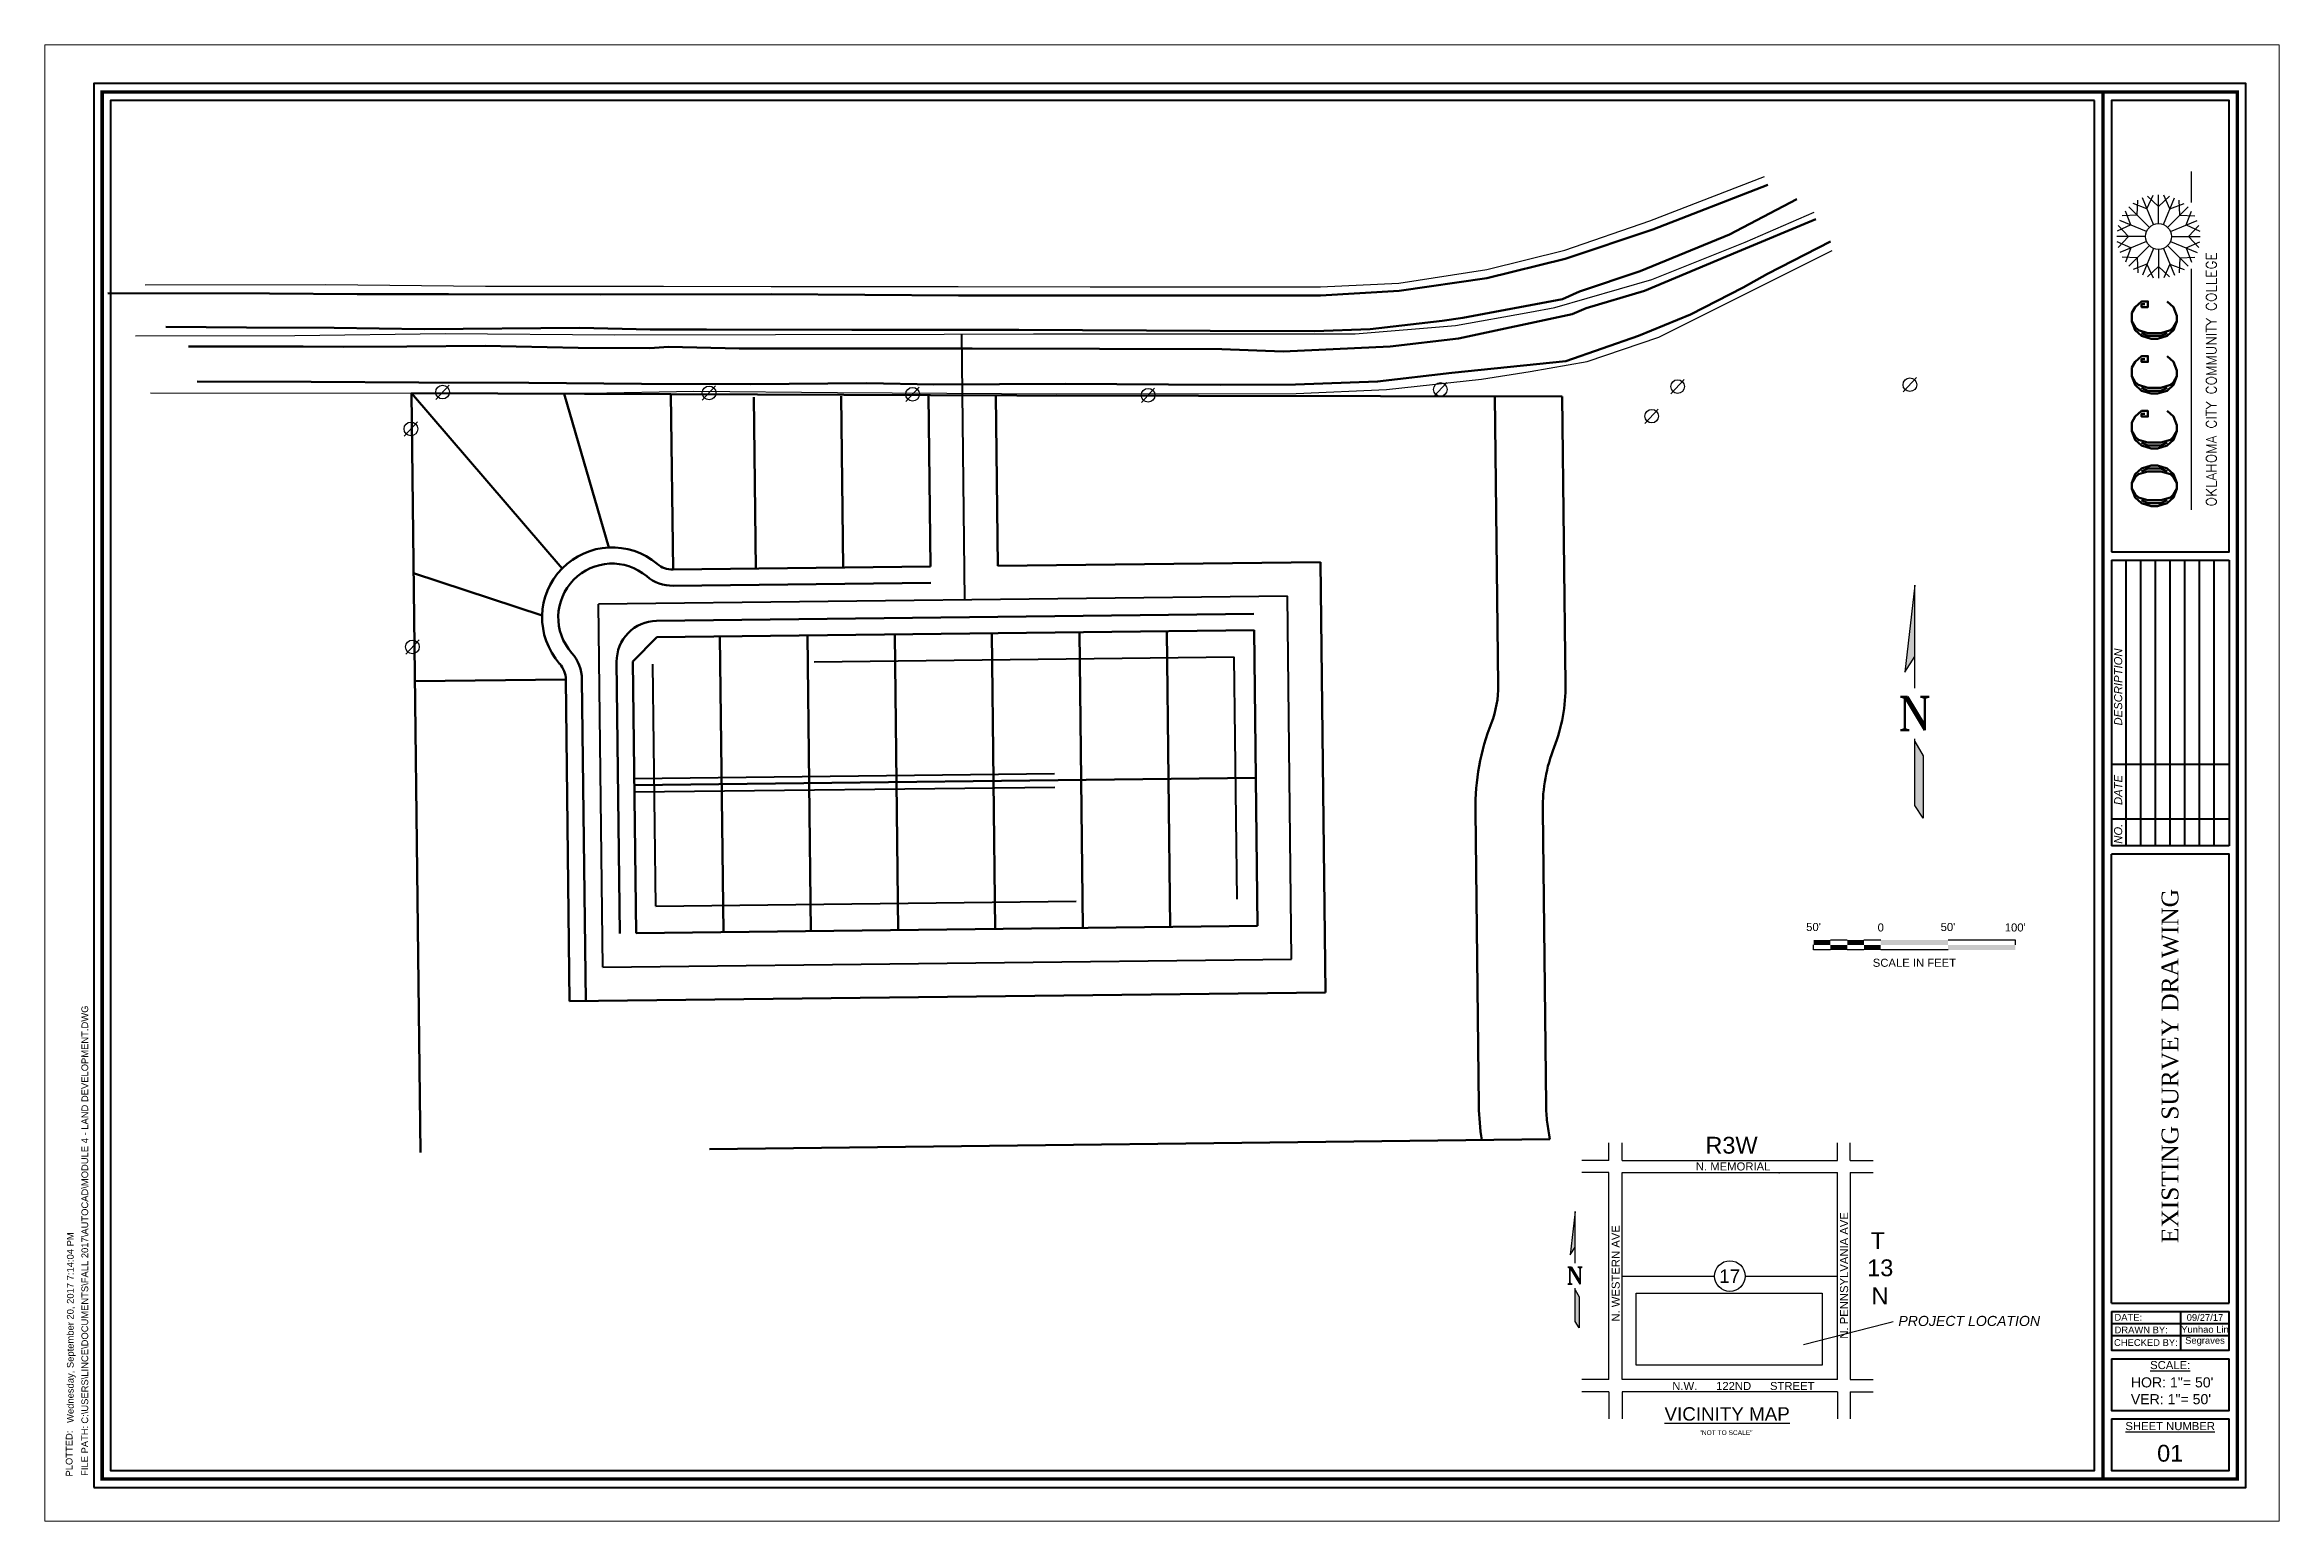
# Paper-space layout 'Layout C' of a CAD drawing. Extents: x -2.2 to 31, y -0.2 to 21.7.
# The model-space entities are those that its viewports show. They can reach past a viewport. Long polylines and large blocks are cut down to what shows.
import ezdxf
from ezdxf.enums import TextEntityAlignment as Align

# ---------------------------------------------------------------- set-up
doc = ezdxf.new("R2010")
doc.units = 0
doc.header["$MEASUREMENT"] = 0
for name, pattern in [('BORDER2', [0.875, 0.25, -0.125, 0.25, -0.125, 0, -0.125]), ('CENTER2', [1.125, 0.75, -0.125, 0.125, -0.125]), ('HIDDEN2', [0.1875, 0.125, -0.0625])]:
    doc.linetypes.add(name, pattern=pattern)
for name, color, linetype, lineweight in [('BOUNDARY', 5, 'BORDER2', 90), ('BUILDINGLINE', 5, 'HIDDEN2', 40), ('EASEMENT', 3, 'HIDDEN2', 40), ('LOTLINES', 131, 'Continuous', 60), ('ROW', 6, 'Continuous', 80), ('X-PP', 4, 'Continuous', 30), ('X-ROAD-CL', 2, 'CENTER2', 40), ('X-SIDEWALK', 10, 'Continuous', 30), ('X-STREET', 200, 'Continuous', 60), ('X-STREET-CL', 100, 'CENTER2', 30), ('Z-TB-BORDER', 6, 'Continuous', 70), ('Z-TB-BORDER2', 3, 'Continuous', 40)]:
    doc.layers.add(name, color=color, linetype=linetype, lineweight=lineweight)
for name, color, linetype in [('SIGN', 5, 'Continuous'), ('Z-TB-LOGO', 1, 'Continuous'), ('Z-TB-TEXT', 2, 'Continuous')]:
    doc.layers.add(name, color=color, linetype=linetype)
doc.styles.add('Arial', font='arial.ttf')
doc.styles.add('EXISTING', font='ariali.ttf')
doc.styles.add('ROMANT', font='romant__.ttf')
doc.styles.get("Standard").update_dxf_attribs({"font": 'arial.ttf'})
doc.styles.add('Timse New Roman', font='times.ttf')
doc.dimstyles.new('OKC-STD', dxfattribs={"dimtxt": 0.12, "dimasz": 0.1, "dimexe": 0.06, "dimexo": 0.0625, "dimgap": 0.06, "dimtad": 1, "dimdec": 1, "dimzin": 0, "dimdsep": 46, "dimtxsty": 'EXISTING', "dimcen": 0, "dimclrt": 256, "dimazin": 0, "dimtfac": 1, "dimtdec": 1, "dimtofl": 0, "dimtmove": 1, "dimatfit": 3, "dimfxl": 1, "dimtolj": 1, "dimtzin": 0, "dimarcsym": 0})

# ---------------------------------------------------------------- blocks, each defined once
blk = doc.blocks.new('*U4')
for p, q in [((-1.25, 0), (-1, 0)), ((-0.75, 0), (-0.5, 0)), ((0.5, 0), (1.5, 0)), ((1.5, 0), (1.5, -0.075)), ((-1.5, -0.15), (-1.5, -0.075)), ((-1.25, -0.15), (-1.5, -0.15)), ((-0.75, -0.15), (-1, -0.15)), ((0.5, -0.15), (-0.5, -0.15))]:
    blk.add_line(p, q)
for points in [[(-1.5, 0), (-1.5, -0.075), (-1.25, 0), (-1.25, -0.075)], [(-1, 0), (-1, -0.075), (-0.75, 0), (-0.75, -0.075)], [(-0.5, 0), (-0.5, -0.075), (0.5, 0), (0.5, -0.075)], [(-1.25, -0.075), (-1.25, -0.15), (-1, -0.075), (-1, -0.15)], [(-0.75, -0.075), (-0.75, -0.15), (-0.5, -0.075), (-0.5, -0.15)], [(0.5, -0.075), (0.5, -0.15), (1.5, -0.075), (1.5, -0.15)]]:
    blk.add_solid(points)
at = {"style": 'Arial'}
for s, p in [("50'", (-1.501, 0.096)), ('0', (-0.501, 0.089)), ("50'", (0.499, 0.096)), ("100'", (1.499, 0.089))]:
    blk.add_text(s, height=0.12, dxfattribs=at).set_placement(p, align=Align.BOTTOM_CENTER)
blk.add_text('SCALE IN FEET', height=0.12, dxfattribs=at).set_placement((0, -0.4), align=Align.CENTER)
blk = doc.blocks.new('NARROW')
h = blk.add_hatch(color=256)
h.dxf.hatch_style = 1
h.paths.add_polyline_path([(-2.92, 29.27), (-1.15, 32.05), (-1.15, 44.79)])
h.paths.add_polyline_path([(-1.15, 5.48), (0.37, 3.2), (0.37, 14.34), (-1.15, 16.87)])
for p, q in [((-1.15, 44.79), (-2.92, 29.27)), ((-1.15, 26.39), (-1.15, 44.79)), ((-2.92, 29.27), (-1.15, 32.05)), ((-1.15, 5.48), (-1.15, 17.39)), ((-1.15, 16.87), (0.37, 14.34)), ((0.37, 14.34), (0.37, 3.2)), ((0.37, 3.2), (-1.15, 5.48))]:
    blk.add_line(p, q)
at = {"style": 'ROMANT'}
blk.add_text('N', height=6, dxfattribs=at).set_placement((-1.15, 18.89), align=Align.CENTER)
blk = doc.blocks.new('PP')
blk.add_line((19.5, 21), (-20, -21.7))
blk.add_circle((0, 0), 20.3)
blk = doc.blocks.new('SECLOC')
h = blk.add_hatch(color=256)
h.dxf.hatch_style = 1
h.paths.add_polyline_path([(-28.51, 3.77), (-27.63, 5.17), (-27.63, 11.53)])
h.paths.add_polyline_path([(-27.63, -8.12), (-26.87, -9.26), (-26.87, -3.69), (-27.63, -2.43)])
for p, q in [((-21.59, 20.64), (-26.42, 20.64)), ((-21.59, 20.64), (-21.59, 23.75)), ((-19.22, 20.64), (-19.22, 23.75)), ((-19.22, 20.64), (19.22, 20.64)), ((19.22, 20.64), (19.22, 23.75)), ((21.48, 20.64), (21.48, 23.75)), ((21.48, 20.64), (25.56, 20.64)), ((-21.59, 18.47), (-26.42, 18.47)), ((-21.59, -18.47), (-21.59, 18.47)), ((-19.22, -18.47), (-19.22, 18.47)), ((-19.22, 18.47), (19.22, 18.47)), ((19.22, -18.47), (19.22, 18.47)), ((21.48, 18.47), (21.48, -18.47)), ((21.48, 18.47), (25.56, 18.47)), ((-27.63, 11.53), (-28.51, 3.77)), ((-27.63, 2.33), (-27.63, 11.53)), ((-28.51, 3.77), (-27.63, 5.17)), ((-19.22, 0), (-2.73, 0)), ((2.73, 0), (19.22, 0)), ((-27.63, -8.12), (-27.63, -2.17)), ((-27.63, -2.43), (-26.87, -3.69)), ((-26.87, -3.69), (-26.87, -9.26)), ((-26.87, -9.26), (-27.63, -8.12)), ((-21.59, -18.47), (-26.42, -18.47)), ((19.22, -18.47), (-19.22, -18.47)), ((21.48, -18.47), (25.56, -18.47)), ((-21.59, -20.63), (-26.42, -20.63)), ((-21.59, -20.63), (-21.59, -25.46)), ((19.22, -20.63), (-19.22, -20.63)), ((-19.22, -20.63), (-19.22, -25.46)), ((19.22, -20.63), (19.22, -25.46)), ((21.48, -20.63), (25.56, -20.63)), ((21.48, -20.63), (21.48, -25.46))]:
    blk.add_line(p, q)
blk.add_lwpolyline([(-16.72, -3.06), (16.48, -3.06), (16.48, -15.87), (-16.72, -15.87)], close=True)
blk.add_circle((0, 0), 2.73)
blk.add_point((8.82, 18.4))
at = {"style": 'Arial'}
for s, p in [('R3W', (-4.37, 21.85)), ('T', (25.12, 4.82)), ('13', (24.5, -0.02)), ('N', (25.28, -5.02))]:
    blk.add_text(s, height=3, dxfattribs=at).set_placement(p)
for s, height, p in [('N. MEMORIAL', 1.44, (0.58, 19.57)), ('17', 2.4, (-0.04, -0.01)), ('N.W.      122ND      STREET', 1.44, (2.4, -19.61)), ('%%UVICINITY MAP', 2.4, (-0.49, -24.59)), ('"NOT TO SCALE"', 0.84, (-0.69, -27.93))]:
    blk.add_text(s, height=height, dxfattribs=at).set_placement(p, align=Align.MIDDLE)
for s, p in [('N. WESTERN AVE', (-20.38, 0.48)), ('N. PENNSYLVANIA AVE', (20.37, 0.12))]:
    blk.add_text(s, height=1.44, rotation=90, dxfattribs=at).set_placement(p, align=Align.MIDDLE_CENTER)
at = {"style": 'ROMANT'}
blk.add_text('N', height=3, dxfattribs=at).set_placement((-27.63, -1.42), align=Align.CENTER)
at = {"annotation_type": 0, "has_hookline": 1, "hookline_direction": 0, "text_width": 25.27}
blk.add_leader([(13.15, -12.19), (30.08, -7.87)], dimstyle='OKC-STD', override={"dimgap": 0.06, "dimtad": 0}, dxfattribs=at)
at = {"insert": (30.06, -7.1), "char_height": 1.8, "attachment_point": 1, "style": 'EXISTING', "bg_fill": 2}
blk.add_mtext('PROJECT LOCATION', dxfattribs=at)

msp = doc.modelspace()

# ---------------------------------------------------------------- linework, layer by layer
at = {"layer": 'BOUNDARY'}
for p, q in [((0, 0), (-6.8, 564.4)), ((-6.8, 564.4), (443.3, 562.7)), ((443.3, 562.7), (848.7, 562.1)), ((848.7, 562.1), (851.2, 347.9)), ((834.3, 254.6), (836.8, 35.2)), ((839.7, 9.9), (0, 0))]:
    msp.add_line(p, q, dxfattribs=at)
for centre, start, end in [((726.2, 346.4), 338.81, 0.6689), ((959.3, 256.1), 158.81, 180.6689), ((961.8, 36.7), 180.6683, 192.3678)]:
    msp.add_arc(centre, 125, start, end, dxfattribs=at)
at = {"layer": 'BUILDINGLINE'}
for p, q in [((605, 368.2), (172.8, 363.1)), ((607.1, 188.2), (605, 368.2)), ((174.9, 183.2), (172.8, 363.1)), ((174.9, 183.2), (607.1, 188.2))]:
    msp.add_line(p, q, dxfattribs=at)
at = {"layer": 'EASEMENT'}
for p, q in [((158.8, 278), (621, 283.4)), ((159, 268), (621.1, 273.4))]:
    msp.add_line(p, q, dxfattribs=at)
at = {"layer": 'LOTLINES'}
for p, q in [((105.2, 434.1), (-6.8, 564.4)), ((139.9, 449.7), (106.7, 564)), ((186.2, 563.7), (187.7, 433.3)), ((247.7, 561.5), (249.2, 434)), ((312.7, 562.2), (314.2, 434.8)), ((90.5, 399.1), (-5.2, 430.8)), ((225.2, 163.7), (222.6, 383.7)), ((290.2, 164.5), (287.6, 384.5)), ((355.2, 165.3), (352.6, 385.2)), ((427.3, 166.1), (424.8, 386.1)), ((492.3, 166.9), (489.8, 386.8)), ((557.3, 167.6), (554.8, 387.6)), ((108, 351.7), (-4.2, 350.3)), ((158.9, 273), (621, 278.4))]:
    msp.add_line(p, q, dxfattribs=at)
at = {"layer": 'ROW'}
for p, q in [((377.7, 563), (379.2, 435.6)), ((427.7, 562.8), (429.2, 436.1)), ((798.7, 562.2), (801.2, 347.3)), ((379.2, 435.6), (187.7, 433.3)), ((669.2, 438.9), (429.2, 436.1)), ((672.9, 119), (669.2, 438.9)), ((175.6, 383.2), (157.8, 365)), ((619.8, 388.4), (175.6, 383.2)), ((622.3, 168.4), (619.8, 388.4)), ((110.8, 112.4), (108, 351.7)), ((160.2, 163), (157.8, 365)), ((784.3, 254), (786.8, 34.6)), ((160.2, 163), (622.3, 168.4)), ((110.8, 112.4), (672.9, 119))]:
    msp.add_line(p, q, dxfattribs=at)
for centre, radius, start, end in [((142.4, 397.8), 52, 49.8819, 221.4559), ((187.5, 451.3), 18, 229.8819, 270.6689), ((90, 351.4), 18, 0.6689, 41.4559), ((726.2, 346.4), 75, 338.81, 0.6689), ((959.3, 256.1), 175, 158.81, 180.6689), ((961.8, 36.7), 175, 180.6683, 188.9985)]:
    msp.add_arc(centre, radius, start, end, dxfattribs=at)
at = {"layer": 'X-ROAD-CL'}
for p, q in [((402.1, 608.4), (404.5, 410.8)), ((644.5, 413.7), (132.3, 407.7)), ((135.5, 137.7), (132.3, 407.7)), ((647.6, 143.7), (644.5, 413.7)), ((135.5, 137.7), (647.6, 143.7))]:
    msp.add_line(p, q, dxfattribs=at)
at = {"layer": 'X-SIDEWALK'}
for points, elevation in [([(-204.8, 645), (-70.4, 645.3), (48.4, 644.1), (180.6, 644), (260.7, 643.7), (399.7, 643.8), (497.9, 643.5), (669.1, 643.6), (727.3, 646.4), (792.7, 656.5), (850.8, 670.7), (914, 692.5), (999.1, 725.7)], 1151), ([(-200.8, 564.7), (125.5, 564.6), (203.1, 566), (309.9, 565.1), (472.6, 564.1), (650.9, 564.2), (718.1, 567.2), (788.9, 575), (825, 580.6), (867.4, 588), (920.6, 606.2), (1049.6, 670.5)], 1155.4)]:
    msp.add_lwpolyline(points, dxfattribs=dict(at, elevation=elevation))
at = {"layer": 'X-STREET'}
for p, q in [((379.3, 423.6), (187.9, 421.3)), ((619.6, 400.4), (175.5, 395.2)), ((122.8, 112.5), (120, 351.8)), ((148.2, 162.8), (145.8, 364.8))]:
    msp.add_line(p, q, dxfattribs=at)
for points, elevation in [([(-232.5, 638.9), (-112.2, 638.7), (-47.2, 638.2), (20.8, 638.1), (133.7, 637.9), (260.6, 638.2), (400, 637.2), (498.1, 637.2), (589.8, 637.1), (669.2, 637), (727.5, 640.6), (792.8, 650.1), (851.1, 664.3), (916.1, 686.2), (1001.7, 719.4)], 1152), ([(-189.4, 613.7), (-129.4, 613.2), (-64.1, 613), (2.8, 612.1), (118.4, 613.1), (170.6, 611.9), (212.6, 611.8), (320.6, 611.7), (444.9, 611.5), (587.1, 610.8), (664.6, 610.6), (705.9, 612.2), (759.5, 618.2), (775, 620.5), (848.9, 634.4), (861.7, 640), (906.7, 655.2), (973.1, 682.4), (1023.2, 708.8)], 1151.3), ([(-172.5, 599.3), (-87.2, 599.1), (-57.4, 598.9), (-10.2, 599.2), (48, 599.7), (117.2, 598.3), (170.5, 597.9), (184.3, 598.9), (236.8, 597.8), (327.4, 597.6), (410.2, 597.6), (504.9, 597.4), (595.7, 597.3), (641.3, 595.6), (720.8, 599.2), (771.7, 605.2), (856.3, 623.2), (866.5, 627.6), (910, 640.7), (979.2, 669.5), (1037.4, 693.9)], 1151.7), ([(-166.1, 573.2), (-81.2, 572.9), (-1.3, 572.4), (80.5, 572.1), (164.3, 571.5), (245.1, 571.2), (331.7, 571.9), (381.5, 571), (479.2, 571.4), (594.6, 570.7), (650.5, 570.9), (711.5, 573.1), (766.7, 579.5), (851.5, 588.4), (905.4, 607.2), (944.2, 623), (983.3, 643.1), (1001.4, 653.1), (1048.2, 677.2)], 1151.9)]:
    msp.add_lwpolyline(points, dxfattribs=dict(at, elevation=elevation))
for centre, radius, start, end in [((142.4, 397.8), 40, 49.8819, 221.4559), ((187.5, 451.3), 30, 229.8819, 270.6689), ((175.8, 365.2), 30, 90.6689, 180.6689), ((90, 351.4), 30, 0.6689, 41.4559)]:
    msp.add_arc(centre, radius, start, end, dxfattribs=at)
at = {"layer": 'X-STREET-CL', "elevation": 1150.5}
msp.add_lwpolyline([(-211.9, 607.2), (-93.4, 607.4), (18.3, 608.8), (144.5, 607.9), (263.9, 608.2), (389.4, 608.4), (455.8, 608.5), (583.7, 608.5), (670.6, 608.5), (694.8, 608.5), (769.5, 614.7), (824.6, 624.8), (843.2, 628.2), (915.3, 649), (984.8, 676.8), (1036.2, 699.1)], dxfattribs=at)

# ---------------------------------------------------------------- block references
at = {"layer": 'X-PP', "xscale": 0.25, "yscale": 0.25, "zscale": 0.25}
for p in [(16.4, 565.3, 1154), (214.5, 564.7, 1156), (365.8, 563.7, 1158), (540.9, 563, 1160.2), (758.2, 567.3, 1164), (934.6, 569.4, 1166), (1107.3, 570.8, 1166), (915.3, 547.4, 1166), (-7.2, 537.9, 1154), (-6, 375.9, 1156)]:
    msp.add_blockref('PP', p, dxfattribs=at)

psp = doc.layouts.new('Layout C')

# ---------------------------------------------------------------- linework, layer by layer
at = {"layer": 'Z-TB-BORDER', "const_width": 0.05}
psp.add_lwpolyline([(-1.373, 0.385), (30.377, 0.385), (30.377, 21.01), (-1.373, 21.01)], close=True, dxfattribs=at)
psp.add_lwpolyline([(28.377, 0.385), (28.377, 21.01)], dxfattribs=at)
at = {"layer": 'Z-TB-BORDER2'}
for p, q in [((28.502, 14.046), (30.252, 14.046)), ((28.502, 14.046), (28.502, 9.8)), ((28.72, 9.8), (28.72, 14.046)), ((28.939, 9.8), (28.939, 14.046)), ((29.158, 9.8), (29.158, 14.046)), ((29.377, 9.8), (29.377, 14.046)), ((29.595, 9.8), (29.595, 14.046)), ((29.814, 9.8), (29.814, 14.046)), ((30.033, 9.8), (30.033, 14.046)), ((30.252, 14.046), (30.252, 9.8)), ((30.252, 11.009), (28.502, 11.009)), ((30.252, 10.199), (28.502, 10.199)), ((30.252, 9.8), (28.502, 9.8)), ((28.502, 3.001), (28.502, 9.675)), ((28.502, 3.001), (30.252, 3.001)), ((28.502, 2.876), (30.252, 2.876)), ((28.502, 2.698), (30.252, 2.698)), ((29.537, 2.3), (29.537, 2.876)), ((28.502, 2.521), (30.252, 2.521)), ((28.502, 2.175), (30.252, 2.175)), ((28.502, 1.28), (30.252, 1.28)), ((28.502, 0.51), (30.252, 0.51)), ((30.252, 0.51), (30.252, 0.519))]:
    psp.add_line(p, q, dxfattribs=at)
for points in [[(-1.498, 0.26), (30.502, 0.26), (30.502, 21.135), (-1.498, 21.135)], [(28.252, 20.885), (-1.248, 20.885), (-1.248, 0.51), (28.252, 0.51), (28.252, 20.885)]]:
    psp.add_lwpolyline(points, close=True, dxfattribs=at)
for points in [[(28.502, 14.171), (30.252, 14.171), (30.252, 20.885), (28.502, 20.885), (28.502, 14.171)], [(30.252, 3.001), (30.252, 9.675), (28.502, 9.675)], [(28.502, 2.876), (28.502, 2.3), (30.252, 2.3), (30.252, 2.876)], [(28.502, 2.175), (28.502, 1.405), (30.252, 1.405), (30.252, 2.175)], [(28.502, 1.28), (28.502, 0.51), (30.252, 0.51), (30.252, 1.28)]]:
    psp.add_lwpolyline(points, dxfattribs=at)
at = {"layer": 'Z-TB-LOGO'}
for p, q in [((29.695, 19.366), (29.695, 19.827)), ((29.067, 18.997), (28.764, 19.3)), ((29.032, 19.273), (28.824, 19.352)), ((28.888, 19.176), (28.895, 19.4)), ((29.13, 19.038), (28.966, 19.434)), ((29.032, 19.273), (29.124, 19.477)), ((29.203, 19.307), (29.041, 19.46)), ((29.203, 19.053), (29.203, 19.482)), ((29.203, 19.307), (29.366, 19.46)), ((29.277, 19.038), (29.441, 19.434)), ((29.374, 19.273), (29.282, 19.477)), ((29.339, 18.997), (29.642, 19.3)), ((29.374, 19.273), (29.583, 19.352)), ((29.519, 19.176), (29.512, 19.4)), ((28.791, 19.032), (28.587, 18.94)), ((28.757, 18.861), (28.604, 19.023)), ((29.026, 18.934), (28.63, 19.098)), ((28.888, 19.176), (28.665, 19.17)), ((28.791, 19.032), (28.712, 19.24)), ((29.381, 18.934), (29.777, 19.098)), ((29.519, 19.176), (29.742, 19.17)), ((29.616, 19.032), (29.695, 19.24)), ((29.616, 19.032), (29.819, 18.94)), ((29.65, 18.861), (29.802, 19.023)), ((29.011, 18.861), (28.582, 18.861)), ((28.791, 18.69), (28.587, 18.782)), ((28.757, 18.861), (28.604, 18.698)), ((29.026, 18.787), (28.63, 18.623)), ((28.791, 18.69), (28.712, 18.481)), ((29.067, 18.725), (28.764, 18.422)), ((29.13, 18.683), (28.966, 18.287)), ((29.203, 18.669), (29.203, 18.24)), ((29.277, 18.683), (29.441, 18.287)), ((29.339, 18.725), (29.642, 18.422)), ((29.381, 18.787), (29.777, 18.623)), ((29.396, 18.861), (29.824, 18.861)), ((29.616, 18.69), (29.819, 18.782)), ((29.616, 18.69), (29.695, 18.481)), ((29.65, 18.861), (29.802, 18.698)), ((28.888, 18.545), (28.665, 18.552)), ((29.032, 18.449), (28.824, 18.369)), ((28.888, 18.545), (28.895, 18.322)), ((29.032, 18.449), (29.124, 18.245)), ((29.203, 18.415), (29.041, 18.262)), ((29.203, 18.415), (29.366, 18.262)), ((29.374, 18.449), (29.282, 18.245)), ((29.374, 18.449), (29.583, 18.369)), ((29.519, 18.545), (29.512, 18.322)), ((29.519, 18.545), (29.742, 18.552)), ((29.695, 14.797), (29.695, 18.382))]:
    psp.add_line(p, q, dxfattribs=at)
psp.add_circle((29.203, 18.861), 0.192, dxfattribs=at)

# ---------------------------------------------------------------- block references
at = {"layer": 'SIGN', "xscale": 0.08333333333333333, "yscale": 0.08333333333333333, "zscale": 0.08333333333333333}
psp.add_blockref('NARROW', (25.675, 9.944), dxfattribs=at)
at = {"layer": 'SIGN'}
psp.add_blockref('*U4', (25.574, 8.402), dxfattribs=at)

# ---------------------------------------------------------------- texts
at = {"layer": 'Z-TB-LOGO', "attachment_point": 1, "rotation": 90, "style": 'ROMANT'}
for s, width, heights, insert, char_height in [('OKLAHOMA CITY COMMUNITY COLLEGE', 8.30442, [0.459], (29.914, 14.846), 0.15), ('occc', 5.25578, [2.997], (28.475, 14.725), 1)]:
    psp.add_mtext_dynamic_manual_height_columns(s, width=width, gutter_width=0, heights=heights, dxfattribs=dict(at, insert=insert, char_height=char_height))
at = {"layer": 'Z-TB-TEXT', "rotation": 90}
for s, insert, char_height, width, attachment_point, style in [('{\\fArial|b0|i1|c0|p34;DESCRIPTION}', (28.543, 11.59), 0.12, 1.75, 1, 'Arial'), ('{\\fArial|b0|i1|c0|p34;DATE}', (28.543, 10.408), 0.12, 1.75, 1, 'Arial'), ('{\\fArial|b0|i1|c0|p34;NO.}', (28.543, 9.832), 0.12, 1.75, 1, 'Arial'), ('EXISTING SURVEY DRAWING', (29.377, 6.526), 0.25, 6.7994, 5, 'Timse New Roman'), ('\\pxqc;PLOTTED:', (-1.914, -0.048), 0.1, 1.625, 1, 'Arial'), ('\\pxqc;FILE PATH:', (-1.682, -0.133), 0.1, 1.875, 1, 'Arial')]:
    psp.add_mtext(s, dxfattribs=dict(at, insert=insert, char_height=char_height, width=width, attachment_point=attachment_point, style=style))
at = {"layer": 'Z-TB-TEXT', "char_height": 0.1, "attachment_point": 1, "rotation": 90}
for s, insert in [('C:\\\\USERS\\\\LINCE\\\\DOCUMENTS\\\\FALL 2017\\\\AUTOCAD\\\\MODULE 4 - LAND DEVELOPMENT.DWG', (-1.681, 1.209)), ('Wednesday, September 20, 2017 7:14:04 PM', (-1.897, 1.22))]:
    psp.add_mtext(s, dxfattribs=dict(at, insert=insert))
at = {"layer": 'Z-TB-TEXT', "style": 'Arial'}
for s, insert, char_height, width, attachment_point in [('\\pxqc;DATE:', (28.532, 2.84), 0.1, 0.44371, 1), ('Yunhao Lin', (29.894, 2.609), 0.1, 0.8648, 5), ('\\pxqc;09/27/17', (29.894, 2.787), 0.1, 0.44371, 5), ('\\pxqc;CHECKED BY:', (28.532, 2.465), 0.1, 0.9667, 1), ('\\pxqc;DRAWN BY:', (28.532, 2.653), 0.1, 0.82707, 1), ('\\pxqc;Segraves', (29.894, 2.432), 0.1, 0.44371, 5), ('\\pxqc;{\\LSCALE:}', (28.502, 2.14), 0.12, 1.75, 1), ('HOR: 1"= 50\'\\PVER: 1"= 50\'', (28.792, 1.898), 0.15, 1.75, 1), ('\\pxqc;{\\LSHEET NUMBER}', (28.502, 1.233), 0.12, 1.75, 1), ('\\pxqc;01', (28.502, 0.894), 0.25, 1.75, 1)]:
    psp.add_mtext(s, dxfattribs=dict(at, insert=insert, char_height=char_height, width=width, attachment_point=attachment_point))

# ---------------------------------------------------------------- viewports
at = {"layer": '0', "view_target_point": (234.885, 165.761)}
psp.add_viewport(center=(14.386, 10.735), size=(33.227, 21.95593), view_center_point=(316.364, 108.922), view_height=1097.79675, dxfattribs=at)

# ---------------------------------------------------------------- next in the draw order: block references
at = {"layer": 'SIGN', "xscale": 0.08333333333333333, "yscale": 0.08333333333333333, "zscale": 0.08333333333333333}
psp.add_blockref('SECLOC', (22.83, 3.403), dxfattribs=at)

doc.saveas('drawing.dxf')
